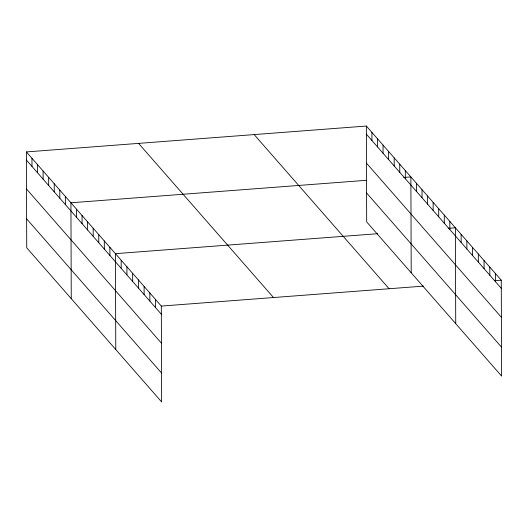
<?xml version="1.0" encoding="UTF-8"?>
<svg xmlns="http://www.w3.org/2000/svg" width="528" height="528" viewBox="0 0 528 528"><rect width="100%" height="100%" fill="white"/><g stroke="black" fill="none" stroke-linecap="round" stroke-linejoin="round"><path stroke-width="0.79" d="M26.4 151.925L161.311 306.075L161.647 401.953L26.737 247.804L26.4 151.925L366.353 126.047L501.263 280.196L501.6 376.075L366.689 221.925L366.353 126.047M366.003 180.332L70.924 202.792L71.254 298.67M403.663 177.467L410.876 176.92L411.213 272.798M377.665 233.706L115.441 253.664L115.777 349.536M448.186 228.34L455.393 227.786L455.73 323.664M161.311 306.075L423.535 286.117M494.855 280.685L501.263 280.196M366.386 134.198L501.296 288.347M366.485 163.152L501.395 317.302M366.59 192.977L501.501 347.127M254.173 134.587L389.083 288.737M138.587 143.385L273.497 297.535M26.426 160.076L161.337 314.226M26.532 189.024L161.443 343.174M26.631 218.849L161.542 372.999M495.535 273.649L495.561 281.8M489.799 267.095L489.826 275.246M484.064 260.548L484.09 268.693M478.328 253.994L478.361 262.145M472.6 247.441L472.626 255.592M466.864 240.893L466.891 249.038M461.129 234.34L461.155 242.491M449.83 221.43L449.856 229.581M444.266 215.074L444.292 223.219M438.702 208.712L438.728 216.863M433.138 202.356L433.165 210.5M427.568 195.994L427.601 204.145M422.004 189.638L422.037 197.789M416.44 183.275L416.467 191.426M405.313 170.564L405.339 178.708M399.742 164.201L399.775 172.352M394.178 157.846L394.211 165.99M388.615 151.483L388.641 159.634M383.051 145.127L383.077 153.278M377.487 138.765L377.513 146.916M371.917 132.409L371.95 140.56M155.575 299.521L155.608 307.672M149.846 292.967L149.873 301.118M144.111 286.42L144.137 294.571M138.376 279.866L138.402 288.017M132.64 273.319L132.673 281.464M126.911 266.765L126.938 274.916M121.176 260.212L121.202 268.363M109.877 247.302L109.903 255.453M104.313 240.946L104.339 249.097M98.743 234.584L98.776 242.735M93.179 228.228L93.212 236.379M87.615 221.872L87.641 230.017M82.051 215.51L82.078 223.661M76.487 209.154L76.514 217.298M65.353 196.436L65.386 204.587M59.789 190.073L59.816 198.224M54.226 183.718L54.252 191.869M48.662 177.362L48.688 185.506M43.098 170.999L43.124 179.15M37.528 164.644L37.561 172.788M31.964 158.281L31.997 166.432"/></g></svg>
